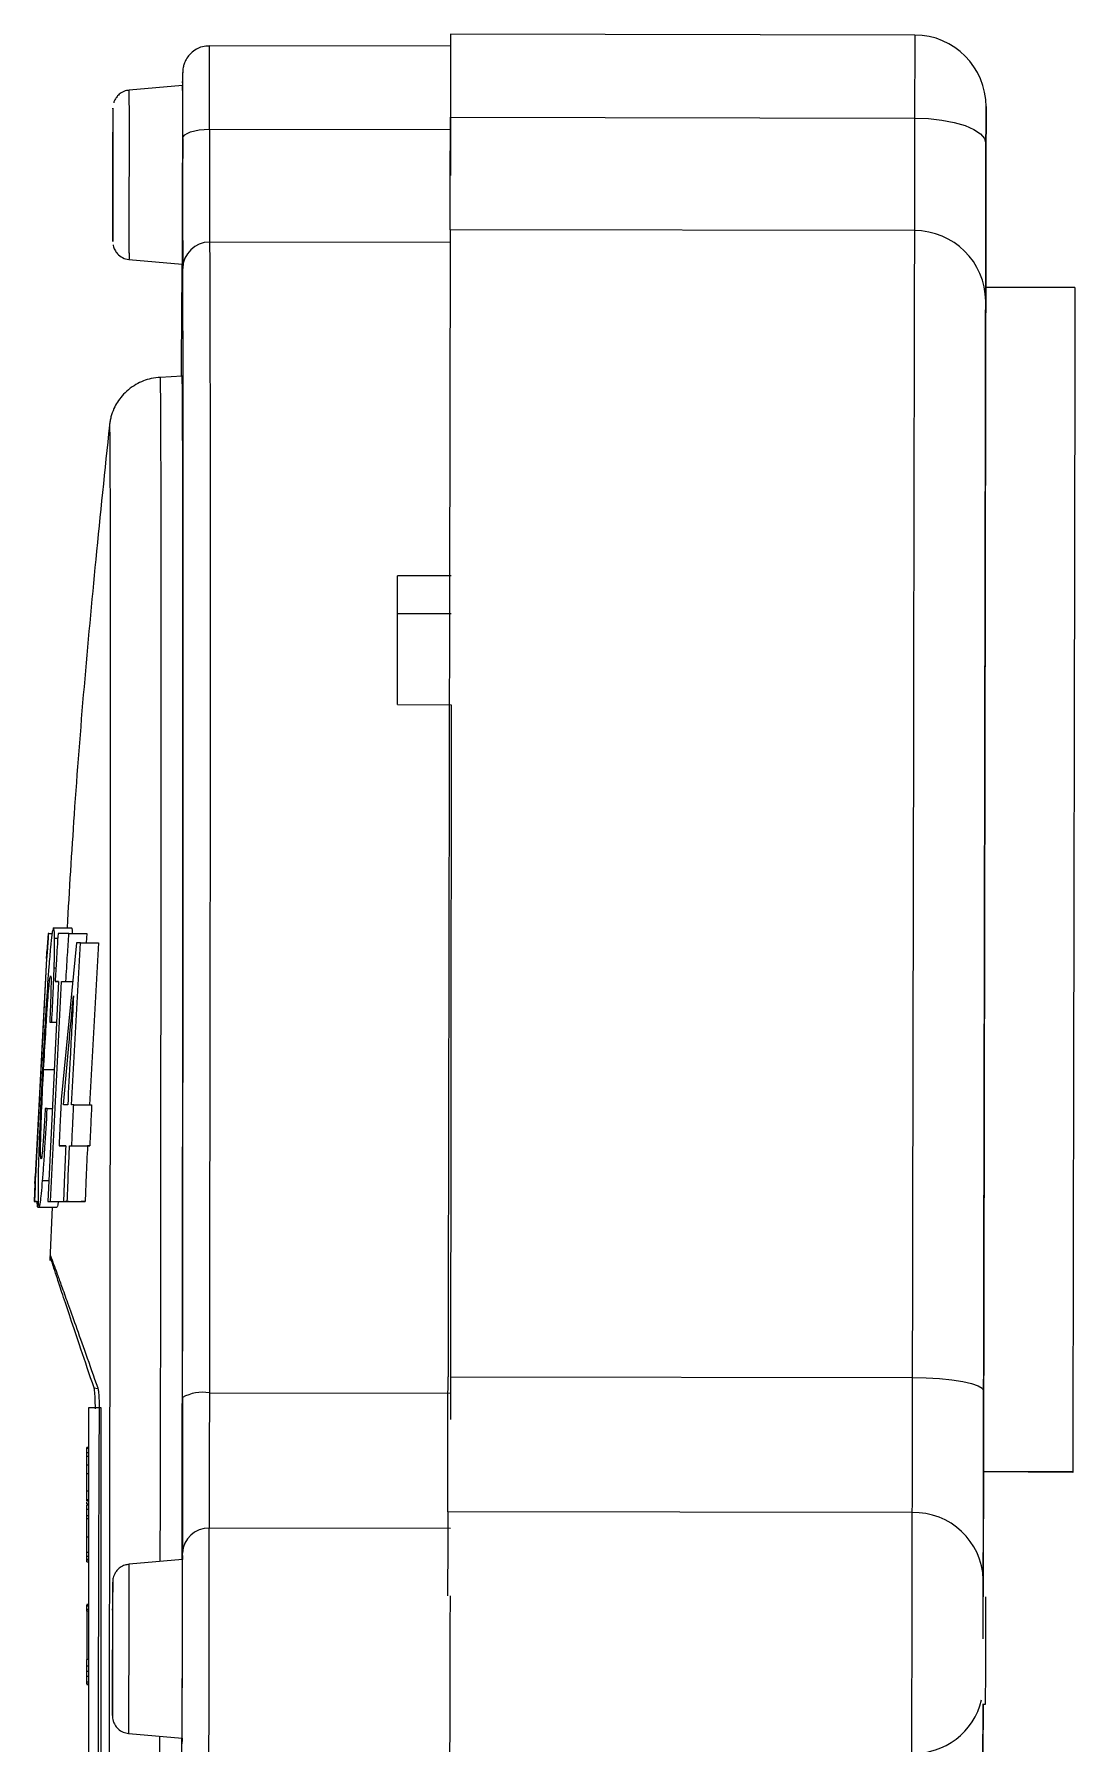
# Model space of a CAD drawing. Header units: millimetres. Extents: x 2301 to 4250, y 838 to 2217.
# Drawn here: x 2642.8 to 2701, y 1936.2 to 2031.9 of the extents above; entities that cross this region are included whole.
import ezdxf

# ---------------------------------------------------------------- set-up
doc = ezdxf.new("R2010")
doc.units = ezdxf.units.MM

msp = doc.modelspace()

# ---------------------------------------------------------------- linework, layer by layer
at = {"color": 7, "linetype": 'Continuous', "lineweight": 25}
for p, q in [((2692.109, 2031.872), (2666.109, 2031.921)), ((2666.109, 2031.246), (2652.609, 2031.271)), ((2651.105, 2029.048), (2648.117, 2028.793)), ((2651.108, 2027.048), (2651.108, 2027.048)), ((2652.612, 2026.603), (2666.112, 2026.578)), ((2666.112, 2027.274), (2692.101, 2027.225)), ((2651.096, 2021.048), (2651.097, 2021.048)), ((2692.089, 2020.927), (2666.089, 2020.975)), ((2647.188, 2020.313), (2647.188, 2020.316)), ((2666.113, 2020.255), (2652.613, 2020.281)), ((2648.099, 2019.315), (2651.086, 2019.048)), ((2651.064, 2019.05), (2651.061, 2018.808)), ((2701.083, 2017.739), (2696.083, 2017.748)), ((2651.074, 2012.776), (2649.837, 2012.714)), ((2647.004, 2010.031), (2647.006, 2010.039)), ((2666.143, 2001.607), (2663.143, 2001.613)), ((2663.143, 1999.502), (2666.136, 1999.497)), ((2663.142, 1994.397), (2666.142, 1994.392)), ((2643.876, 1981.914), (2644.878, 1981.912)), ((2643.568, 1981.588), (2643.505, 1980.589)), ((2643.566, 1981.588), (2643.605, 1981.588)), ((2643.605, 1981.588), (2643.568, 1981.588)), ((2643.605, 1981.588), (2643.8, 1981.588)), ((2643.934, 1981.323), (2644.11, 1981.323)), ((2644.731, 1981.586), (2644.126, 1981.587)), ((2645.154, 1981.076), (2644.301, 1972.29)), ((2644.731, 1981.586), (2645.734, 1981.584)), ((2644.879, 1971.993), (2645.386, 1981.076)), ((2645.386, 1981.076), (2646.391, 1981.074)), ((2645.734, 1981.584), (2645.703, 1981.075)), ((2646.391, 1981.074), (2645.883, 1971.991)), ((2643.486, 1980.187), (2642.854, 1967.992)), ((2642.87, 1967.992), (2643.503, 1980.187)), ((2644.16, 1978.899), (2643.546, 1966.588)), ((2643.701, 1966.588), (2644.315, 1978.899)), ((2644.006, 1979.651), (2643.908, 1979.651)), ((2644.16, 1978.899), (2643.961, 1978.899)), ((2644.315, 1978.899), (2644.942, 1978.897)), ((2644.565, 1978.898), (2644.942, 1978.897)), ((2643.663, 1976.629), (2644.047, 1976.628)), ((2643.776, 1976.629), (2644.047, 1976.628)), ((2643.317, 1973.982), (2643.915, 1973.981)), ((2643.523, 1971.802), (2643.806, 1971.802)), ((2645.004, 1971.993), (2646.008, 1971.991)), ((2644.561, 1969.713), (2644.18, 1969.714)), ((2644.772, 1969.712), (2645.776, 1969.711)), ((2644.897, 1969.712), (2645.9, 1969.71)), ((2642.831, 1967.59), (2642.79, 1966.59)), ((2643.262, 1967.773), (2643.605, 1967.772)), ((2642.79, 1966.59), (2642.788, 1966.59)), ((2642.788, 1966.59), (2642.79, 1966.59)), ((2642.79, 1966.59), (2642.827, 1966.59)), ((2642.79, 1966.59), (2643.018, 1966.589)), ((2642.827, 1966.59), (2643.018, 1966.589)), ((2643.546, 1966.588), (2644.427, 1966.587)), ((2643.701, 1966.588), (2644.427, 1966.587)), ((2644.427, 1966.587), (2645.43, 1966.585)), ((2644.638, 1966.586), (2645.642, 1966.585)), ((2642.985, 1966.274), (2643.062, 1966.274)), ((2643.062, 1966.274), (2644.063, 1966.272)), ((2643.794, 1966.272), (2643.664, 1963.28)), ((2643.677, 1963.578), (2643.676, 1963.588)), ((2666.103, 1956.782), (2691.968, 1956.733)), ((2646.141, 1956.167), (2646.357, 1956.119)), ((2652.602, 1955.884), (2666.102, 1955.859)), ((2645.833, 1955.041), (2645.833, 1929.041)), ((2646.533, 1955.041), (2645.833, 1955.041)), ((2646.533, 1929.041), (2646.533, 1955.041)), ((2645.833, 1952.814), (2645.733, 1952.814)), ((2645.733, 1952.786), (2645.733, 1952.814)), ((2645.733, 1952.786), (2645.833, 1952.786)), ((2645.733, 1952.516), (2645.733, 1952.786)), ((2645.833, 1952.516), (2645.733, 1952.516)), ((2645.733, 1952.327), (2645.733, 1952.516)), ((2645.833, 1952.327), (2645.733, 1952.327)), ((2645.733, 1951.84), (2645.733, 1952.327)), ((2645.833, 1951.84), (2645.733, 1951.84)), ((2645.733, 1951.353), (2645.733, 1951.84)), ((2645.833, 1951.353), (2645.733, 1951.353)), ((2645.733, 1950.38), (2645.733, 1951.353)), ((2700.958, 1951.414), (2695.958, 1951.461)), ((2700.958, 1951.452), (2695.958, 1951.461)), ((2700.958, 1951.414), (2700.958, 1951.452)), ((2645.833, 1950.38), (2645.733, 1950.38)), ((2645.733, 1949.893), (2645.733, 1950.38)), ((2645.833, 1949.893), (2645.733, 1949.893)), ((2645.833, 1949.812), (2645.733, 1949.812)), ((2645.833, 1949.649), (2645.733, 1949.649)), ((2645.833, 1949.595), (2645.733, 1949.595)), ((2645.733, 1949.352), (2645.733, 1949.595)), ((2645.833, 1949.352), (2645.733, 1949.352)), ((2645.733, 1949), (2645.733, 1949.352)), ((2691.954, 1949.181), (2665.954, 1949.229)), ((2645.833, 1949), (2645.733, 1949)), ((2645.733, 1948.838), (2645.733, 1949)), ((2645.833, 1948.838), (2645.733, 1948.838)), ((2645.733, 1947.811), (2645.733, 1948.838)), ((2666.098, 1948.286), (2652.598, 1948.312)), ((2645.833, 1947.811), (2645.733, 1947.811)), ((2645.833, 1946.945), (2645.733, 1946.945)), ((2645.733, 1946.729), (2645.733, 1946.945)), ((2645.833, 1946.729), (2645.733, 1946.729)), ((2645.733, 1946.567), (2645.733, 1946.729)), ((2645.733, 1946.567), (2645.833, 1946.567)), ((2645.733, 1946.512), (2645.733, 1946.567)), ((2645.833, 1946.512), (2645.733, 1946.512)), ((2645.733, 1946.431), (2645.733, 1946.512)), ((2645.733, 1946.431), (2645.833, 1946.431)), ((2651.09, 1946.546), (2648.103, 1946.29)), ((2651.094, 1944.546), (2651.094, 1944.546)), ((2645.833, 1944.041), (2645.733, 1944.041)), ((2645.833, 1944.022), (2645.733, 1944.022)), ((2645.733, 1944.003), (2645.733, 1944.022)), ((2645.833, 1944.003), (2645.733, 1944.003)), ((2645.733, 1943.946), (2645.733, 1944.003)), ((2645.833, 1943.946), (2645.733, 1943.946)), ((2645.733, 1943.757), (2645.733, 1943.946)), ((2645.833, 1943.757), (2645.733, 1943.757)), ((2645.733, 1943.655), (2645.733, 1943.757)), ((2645.833, 1943.655), (2645.733, 1943.655)), ((2645.733, 1943.655), (2645.733, 1940.963)), ((2645.833, 1940.963), (2645.733, 1940.963)), ((2645.733, 1940.629), (2645.733, 1940.963)), ((2645.733, 1940.604), (2645.833, 1940.604)), ((2645.733, 1940.332), (2645.733, 1940.387)), ((2645.733, 1940.312), (2645.833, 1940.312)), ((2645.733, 1940.021), (2645.833, 1940.021)), ((2645.833, 1939.687), (2645.733, 1939.687)), ((2645.733, 1939.573), (2645.733, 1939.687)), ((2645.833, 1939.573), (2645.733, 1939.573)), ((2645.833, 1939.536), (2645.733, 1939.536)), ((2651.082, 1938.546), (2651.083, 1938.546)), ((2695.896, 1938.461), (2696.075, 1938.461)), ((2648.085, 1936.813), (2651.072, 1936.546))]:
    msp.add_line(p, q, dxfattribs=at)
at = {"color": 7, "linetype": 'Continuous', "lineweight": 25, "flags": 128}
for points in [[(2692.109, 2031.872), (2692.109, 2031.667), (2692.108, 2031.054), (2692.106, 2030.067), (2692.103, 2028.766), (2692.101, 2027.225)], [(2651.107, 2029.765), (2651.105, 2029.723), (2651.102, 2029.353)], [(2651.084, 2019.049), (2651.085, 2018.874), (2651.088, 2019.051), (2651.091, 2019.571), (2651.095, 2020.397), (2651.098, 2021.474), (2651.101, 2022.728), (2651.104, 2024.074), (2651.106, 2025.42), (2651.108, 2026.674), (2651.109, 2027.751), (2651.108, 2028.578), (2651.107, 2029.097), (2651.105, 2029.274)], [(2651.102, 2029.353), (2651.101, 2029.316), (2651.1, 2029.048)], [(2651.105, 2029.274), (2651.102, 2029.097), (2651.102, 2029.048)], [(2666.114, 2029.127), (2666.113, 2027.999), (2666.112, 2026.578)], [(2647.191, 2020.597), (2647.194, 2021.208), (2647.197, 2022.098), (2647.2, 2023.179), (2647.202, 2024.346), (2647.204, 2025.485), (2647.205, 2026.484), (2647.205, 2027.245), (2647.204, 2027.694), (2647.202, 2027.787), (2647.199, 2027.515), (2647.196, 2026.904), (2647.194, 2026.014), (2647.191, 2024.933), (2647.188, 2023.766), (2647.187, 2022.627), (2647.186, 2021.628), (2647.186, 2020.867), (2647.187, 2020.418), (2647.188, 2020.313)], [(2651.108, 2026.079), (2651.138, 2026.181), (2651.224, 2026.28), (2651.363, 2026.371), (2651.55, 2026.451), (2651.778, 2026.516), (2652.037, 2026.564), (2652.319, 2026.594), (2652.612, 2026.603)], [(2666.112, 2026.578), (2666.11, 2025.403), (2666.109, 2024.306), (2666.109, 2024.016)], [(2692.101, 2027.225), (2692.098, 2026.052), (2692.096, 2024.958), (2692.094, 2023.959), (2692.093, 2023.075), (2692.091, 2022.317), (2692.09, 2021.701), (2692.089, 2021.234), (2692.089, 2020.927)], [(2692.101, 2027.225), (2692.881, 2027.196), (2693.631, 2027.114), (2694.322, 2026.982), (2694.928, 2026.804), (2695.425, 2026.589), (2695.794, 2026.343), (2696.022, 2026.076), (2696.098, 2025.799)], [(2692.089, 2020.927), (2692.087, 2019.803), (2692.084, 2018.328), (2692.08, 2016.508), (2692.076, 2014.352), (2692.072, 2011.87), (2692.066, 2009.072), (2692.06, 2005.971), (2692.054, 2002.582), (2692.047, 1998.919), (2692.04, 1995), (2692.032, 1990.841), (2692.024, 1986.462), (2692.015, 1981.883), (2692.006, 1977.124), (2691.997, 1972.207), (2691.987, 1967.155), (2691.978, 1961.989), (2691.968, 1956.733)], [(2647.188, 2020.316), (2647.189, 2020.325), (2647.191, 2020.597)], [(2652.613, 2020.281), (2652.62, 2019.14), (2652.626, 2017.649), (2652.631, 2015.814), (2652.635, 2013.642), (2652.639, 2011.144), (2652.641, 2008.332), (2652.643, 2005.218), (2652.644, 2001.815), (2652.643, 1998.14), (2652.642, 1994.209), (2652.64, 1990.04), (2652.637, 1985.651), (2652.633, 1981.063), (2652.629, 1976.296), (2652.623, 1971.373), (2652.617, 1966.314), (2652.61, 1961.143), (2652.602, 1955.884)], [(2648.103, 2019.675), (2648.1, 2019.349), (2648.099, 2019.315)], [(2651.09, 2019.427), (2651.087, 2019.084), (2651.086, 2019.048)], [(2651.099, 1955.618), (2651.106, 1960.779), (2651.113, 1965.853), (2651.12, 1970.817), (2651.125, 1975.648), (2651.13, 1980.325), (2651.134, 1984.827), (2651.136, 1989.134), (2651.138, 1993.225), (2651.14, 1997.082), (2651.14, 2000.688), (2651.139, 2004.027), (2651.137, 2007.083), (2651.135, 2009.843), (2651.131, 2012.294), (2651.127, 2014.424), (2651.122, 2016.225), (2651.116, 2017.689), (2651.109, 2018.808)], [(2649.837, 2012.714), (2649.843, 2012.635), (2649.85, 2012.225), (2649.857, 2011.466), (2649.864, 2010.361), (2649.869, 2008.916), (2649.874, 2007.138), (2649.878, 2005.036), (2649.881, 2002.62), (2649.883, 1999.902), (2649.884, 1996.895), (2649.884, 1993.616), (2649.883, 1990.078), (2649.882, 1986.301), (2649.88, 1982.303), (2649.876, 1978.104), (2649.872, 1973.723), (2649.867, 1969.184), (2649.862, 1964.509), (2649.855, 1959.72), (2649.848, 1954.841), (2649.84, 1949.896), (2649.834, 1946.438)], [(2651.071, 1946.544), (2651.073, 1947.85), (2651.081, 1952.837), (2651.089, 1957.768), (2651.096, 1962.619), (2651.102, 1967.364), (2651.107, 1971.981), (2651.112, 1976.447), (2651.115, 1980.739), (2651.118, 1984.836), (2651.12, 1988.717), (2651.121, 1992.364), (2651.121, 1995.757), (2651.12, 1998.881), (2651.118, 2001.719), (2651.116, 2004.257), (2651.112, 2006.483), (2651.108, 2008.386), (2651.103, 2009.956), (2651.097, 2011.185), (2651.09, 2012.068), (2651.082, 2012.599), (2651.074, 2012.776)], [(2663.142, 1994.397), (2663.143, 1995.349), (2663.143, 1996.287), (2663.143, 1997.211), (2663.143, 1998.12), (2663.143, 1999.015), (2663.143, 1999.896), (2663.144, 2000.762), (2663.143, 2001.613)], [(2666.142, 1994.392), (2666.14, 1990.207), (2666.137, 1985.799), (2666.134, 1981.188), (2666.129, 1976.396), (2666.123, 1971.444), (2666.117, 1966.354), (2666.11, 1961.151), (2666.102, 1955.859)], [(2691.968, 1956.733), (2691.966, 1955.484), (2691.963, 1954.285), (2691.961, 1953.158), (2691.959, 1952.12), (2691.957, 1951.189), (2691.956, 1950.38), (2691.955, 1949.707), (2691.954, 1949.181)], [(2691.968, 1956.733), (2692.748, 1956.718), (2693.498, 1956.675), (2694.19, 1956.606), (2694.796, 1956.514), (2695.293, 1956.403), (2695.663, 1956.277), (2695.89, 1956.14), (2695.967, 1955.997)], [(2666.102, 1955.859), (2666.1, 1954.608), (2666.099, 1954.391)], [(2700.967, 1956.386), (2700.966, 1955.767), (2700.965, 1955.148), (2700.964, 1954.528), (2700.963, 1953.906), (2700.961, 1953.284), (2700.96, 1952.662), (2700.959, 1952.038), (2700.958, 1951.414)], [(2695.958, 1951.461), (2695.948, 1946.165), (2695.945, 1944.461)], [(2691.954, 1949.181), (2691.952, 1948.381), (2691.95, 1947.234), (2691.947, 1945.807), (2691.944, 1944.182), (2691.941, 1942.455), (2691.938, 1940.727), (2691.935, 1939.098), (2691.932, 1937.665), (2691.93, 1936.509), (2691.928, 1935.7)], [(2651.069, 1936.546), (2651.071, 1936.374), (2651.074, 1936.552), (2651.077, 1937.071), (2651.081, 1937.897), (2651.084, 1938.974), (2651.087, 1940.228), (2651.09, 1941.574), (2651.092, 1942.92), (2651.094, 1944.174), (2651.094, 1945.251), (2651.094, 1946.078), (2651.093, 1946.597), (2651.091, 1946.774), (2651.091, 1946.774)], [(2651.091, 1946.774), (2651.088, 1946.597), (2651.088, 1946.546)], [(2647.172, 1937.999), (2647.173, 1937.915), (2647.175, 1937.822), (2647.177, 1938.094), (2647.18, 1938.705), (2647.183, 1939.595), (2647.186, 1940.676), (2647.188, 1941.844), (2647.19, 1942.982), (2647.191, 1943.981), (2647.19, 1944.742), (2647.189, 1945.192), (2647.188, 1945.284), (2647.185, 1945.012), (2647.182, 1944.401), (2647.179, 1943.512), (2647.176, 1942.43), (2647.174, 1941.263), (2647.172, 1940.124), (2647.172, 1940.124)], [(2646.994, 1941.582), (2646.984, 1936.623), (2646.974, 1931.691), (2646.963, 1926.81), (2646.952, 1922.007), (2646.941, 1917.307), (2646.929, 1912.734), (2646.916, 1908.313), (2646.904, 1904.067), (2646.891, 1900.018), (2646.879, 1896.187), (2646.866, 1892.594), (2646.854, 1889.259), (2646.841, 1886.199), (2646.829, 1883.43), (2646.817, 1880.966), (2646.805, 1878.821), (2646.794, 1877.006), (2646.783, 1875.53), (2646.773, 1874.401), (2646.763, 1873.624), (2646.753, 1873.205), (2646.746, 1873.131)], [(2647.172, 1940.124), (2647.172, 1939.125), (2647.172, 1939.025)], [(2695.934, 1938.461), (2695.928, 1935.538), (2695.918, 1930.261), (2695.908, 1925.042), (2695.899, 1919.909), (2695.889, 1914.885), (2695.88, 1909.997), (2695.871, 1905.268), (2695.863, 1900.721), (2695.855, 1896.38), (2695.847, 1892.265), (2695.84, 1888.397), (2695.833, 1884.795), (2695.827, 1881.477), (2695.821, 1878.46), (2695.816, 1875.758), (2695.811, 1873.384), (2695.808, 1871.351), (2695.804, 1869.669), (2695.802, 1868.345)], [(2649.815, 1936.658), (2649.812, 1934.915), (2649.801, 1929.955), (2649.79, 1925.051), (2649.779, 1920.23), (2649.767, 1915.514), (2649.755, 1910.926), (2649.743, 1906.491), (2649.73, 1902.229), (2649.718, 1898.161), (2649.705, 1894.308), (2649.692, 1890.689), (2649.68, 1887.322), (2649.667, 1884.223), (2649.655, 1881.407), (2649.642, 1878.889), (2649.631, 1876.681), (2649.619, 1874.794), (2649.608, 1873.237), (2649.597, 1872.018), (2649.587, 1871.143), (2649.578, 1870.616), (2649.569, 1870.44)], [(2650.806, 1870.373), (2650.81, 1870.417), (2650.819, 1870.772), (2650.829, 1871.479), (2650.84, 1872.535), (2650.85, 1873.936), (2650.862, 1875.673), (2650.874, 1877.739), (2650.886, 1880.122), (2650.898, 1882.812), (2650.911, 1885.795), (2650.923, 1889.055), (2650.936, 1892.578), (2650.949, 1896.344), (2650.962, 1900.335), (2650.974, 1904.532), (2650.987, 1908.914), (2650.999, 1913.458), (2651.011, 1918.143), (2651.022, 1922.944), (2651.034, 1927.838), (2651.044, 1932.8), (2651.052, 1936.548)]]:
    msp.add_lwpolyline(points, dxfattribs=at)
at = {"color": 7, "linetype": 'Continuous', "lineweight": 25}
for centre, radius, start, end in [((2692.102, 2027.872), 4, 359.89234, 89.89234), ((2024.716, 2028.568), 627.898, 359.820698, 0.246682), ((2227.023, 2027.733), 424.088, 359.77653, 0.27462), ((1392.111, 2026.173), 1256.009, 359.703541, 0.119492), ((1325.829, 2026.285), 1325.279, 359.703541, 0.119492), ((3953.356, 2023.66), 1300.747, 179.870344, 180.148836), ((4146.964, 2022.694), 1495.86, 179.870344, 180.148836), ((2692.112, 2016.957), 3.969, 0.34561, 90.33851), ((2652.598, 2018.792), 1.489, 89.43311, 179.40158), ((3900.241, 2006.693), 1249.238, 179.444348, 179.72113), ((2652.235, 1953.574), 2.339, 80.97379, 119.06365), ((4992.549, 1951.035), 2339.952, 179.881276, 180.066691), ((5342.038, 1950.043), 2690.945, 179.881276, 180.066691), ((2692.068, 1945.302), 3.881, 1.80798, 91.68764), ((2652.549, 1946.857), 1.456, 88.07281, 177.89879), ((166.341, 1946.257), 2486.258, 359.736703, 0.04736), ((1558.125, 1943.605), 1089.981, 359.642939, 0.141123), ((1500.999, 1943.713), 1150.095, 359.642939, 0.141123), ((649.359, 1945.346), 2001.736, 359.739298, 0.044764), ((194.382, 1946.075), 2471.716, 359.738774, 359.9639), ((2515.631, 1943.412), 180.459, 359.74439, 0.33318), ((2094.785, 1942.356), 601.303, 359.628875, 0.02389), ((2692.044, 1939.621), 3.922, 268.31114, 346.33156)]:
    msp.add_arc(centre, radius, start, end, dxfattribs=at)
for points, knots in [([(2666.109, 2031.918), (2666.109, 2031.857), (2666.109, 2031.734), (2666.107, 2030.733), (2666.104, 2029.247), (2666.102, 2027.932), (2666.101, 2027.274)], [0, 0, 0, 0, 0.248061, 0.498707, 0.749354, 1, 1, 1, 1]), ([(2652.608, 2031.252), (2652.475, 2031.25), (2652.183, 2031.245), (2651.796, 2031.056), (2651.493, 2030.799), (2651.3, 2030.529), (2651.188, 2030.281), (2651.135, 2030.082), (2651.115, 2029.943), (2651.109, 2029.877), (2651.108, 2029.844), (2651.106, 2029.814), (2651.105, 2029.769), (2651.104, 2029.686), (2651.102, 2029.482), (2651.102, 2029.348)], [0, 0, 0, 0, 0.090802, 0.199118, 0.287983, 0.363139, 0.425424, 0.474171, 0.506425, 0.521488, 0.533947, 0.552183, 0.590278, 0.730521, 1, 1, 1, 1]), ([(2648.114, 2028.776), (2648.06, 2028.775), (2647.9, 2028.772), (2647.672, 2028.657), (2647.466, 2028.489), (2647.337, 2028.308), (2647.27, 2028.174), (2647.252, 2028.102), (2647.248, 2028.088)], [0, 0, 0, 0, 0.135875, 0.404257, 0.623977, 0.809795, 0.964008, 1, 1, 1, 1]), ([(2696.098, 2025.799), (2696.098, 2026.085), (2696.1, 2026.67), (2696.101, 2027.339), (2696.102, 2027.785), (2696.102, 2027.839), (2696.102, 2027.865)], [0, 0, 0, 0, 0.244178, 0.5, 0.755822, 1, 1, 1, 1]), ([(2696.102, 2027.865), (2696.102, 2027.837), (2696.102, 2027.779), (2696.101, 2027.327), (2696.1, 2026.653), (2696.098, 2026.067), (2696.098, 2025.78)], [0, 0, 0, 0, 0.244178, 0.5, 0.755822, 1, 1, 1, 1]), ([(2647.19, 2022.411), (2647.19, 2022.565), (2647.19, 2022.749), (2647.19, 2023.077), (2647.19, 2023.336), (2647.191, 2023.912), (2647.193, 2024.552), (2647.194, 2025.174), (2647.195, 2025.508), (2647.195, 2025.68), (2647.196, 2025.791), (2647.197, 2025.913), (2647.199, 2026.212), (2647.2, 2026.444), (2647.2, 2026.431), (2647.201, 2026.22), (2647.2, 2025.624), (2647.201, 2025.366), (2647.201, 2025.035), (2647.201, 2024.776), (2647.199, 2024.199), (2647.198, 2023.559), (2647.197, 2022.938), (2647.196, 2022.603), (2647.195, 2022.432), (2647.194, 2022.321), (2647.193, 2022.199), (2647.192, 2021.899), (2647.191, 2021.668), (2647.19, 2021.68), (2647.19, 2021.895), (2647.19, 2022.176), (2647.19, 2022.411)], [0, 0, 0, 0, 0.066265, 0.079332, 0.091749, 0.120574, 0.19854, 0.226761, 0.249845, 0.26589, 0.284505, 0.318085, 0.379426, 0.408251, 0.420668, 0.433735, 0.5, 0.566265, 0.579332, 0.591749, 0.620574, 0.69854, 0.726761, 0.749845, 0.76589, 0.784505, 0.818085, 0.879426, 0.908251, 0.920668, 0.933735, 1, 1, 1, 1]), ([(2696.081, 2016.981), (2696.082, 2017.275), (2696.083, 2017.872), (2696.087, 2019.879), (2696.092, 2022.534), (2696.096, 2024.723), (2696.098, 2025.799)], [0, 0, 0, 0, 0.245796, 0.5, 0.754204, 1, 1, 1, 1]), ([(2696.098, 2025.78), (2696.096, 2024.698), (2696.092, 2022.497), (2696.087, 2019.871), (2696.084, 2018.24), (2696.083, 2017.819), (2696.083, 2017.748)], [0, 0, 0, 0, 0.304992, 0.620417, 0.935841, 1, 1, 1, 1]), ([(2647.207, 2020.129), (2647.209, 2020.115), (2647.224, 2020.019), (2647.295, 2019.84), (2647.463, 2019.597), (2647.73, 2019.408), (2647.97, 2019.308), (2648.094, 2019.318), (2648.1, 2019.318)], [0, 0, 0, 0, 0.035109, 0.231963, 0.433106, 0.711596, 0.986848, 1, 1, 1, 1]), ([(2696.083, 2017.711), (2696.083, 2017.634), (2696.082, 2017.473), (2696.079, 2015.854), (2696.074, 2013.206), (2696.067, 2009.488), (2696.058, 2004.786), (2696.048, 1999.161), (2696.036, 1992.698), (2696.022, 1985.492), (2696.007, 1977.649), (2695.991, 1969.281), (2695.975, 1960.525), (2695.964, 1954.482), (2695.958, 1951.461)], [0, 0, 0, 0, 0.077766, 0.161605, 0.245445, 0.329284, 0.413124, 0.496963, 0.580803, 0.664642, 0.748482, 0.832321, 0.916161, 1, 1, 1, 1]), ([(2695.967, 1955.997), (2695.971, 1958.397), (2695.98, 1963.24), (2695.993, 1970.329), (2696.007, 1977.286), (2696.019, 1983.988), (2696.031, 1990.325), (2696.042, 1996.171), (2696.052, 2001.436), (2696.061, 2006.045), (2696.068, 2009.933), (2696.074, 2013.056), (2696.078, 2015.476), (2696.08, 2016.483), (2696.081, 2016.981)], [0, 0, 0, 0, 0.079959, 0.161371, 0.244142, 0.328893, 0.414216, 0.5, 0.585778, 0.671102, 0.755858, 0.838624, 0.920039, 1, 1, 1, 1]), ([(2649.863, 2012.715), (2649.69, 2012.699), (2649.211, 2012.653), (2648.437, 2012.344), (2647.711, 2011.744), (2647.28, 2011.069), (2647.097, 2010.548), (2647.026, 2010.218), (2647.011, 2010.092), (2647.005, 2010.04), (2647.004, 2010.03)], [0, 0, 0, 0, 0.111362, 0.308749, 0.52529, 0.707852, 0.820127, 0.887845, 0.979585, 1, 1, 1, 1]), ([(2647.004, 2010.03), (2646.744, 2007.529), (2645.992, 2000.277), (2645.167, 1990.904), (2644.754, 1984.024), (2644.628, 1981.912)], [0, 0, 0, 0, 0.267282, 0.775148, 1, 1, 1, 1]), ([(2647.006, 2010.039), (2647.01, 2009.95), (2647.019, 2009.77), (2647.03, 2008.269), (2647.039, 2005.771), (2647.046, 2002.146), (2647.05, 1997.436), (2647.051, 1991.707), (2647.05, 1985.273), (2647.045, 1978.375), (2647.039, 1971.246), (2647.03, 1963.851), (2647.019, 1956.358), (2647.007, 1948.924), (2646.998, 1943.998), (2646.994, 1941.582)], [0, 0, 0, 0, 0.073675, 0.150434, 0.229885, 0.311524, 0.394751, 0.478886, 0.563205, 0.640041, 0.715869, 0.790184, 0.862545, 0.932581, 1, 1, 1, 1]), ([(2643.876, 1981.914), (2643.846, 1981.844), (2643.799, 1981.733), (2643.702, 1980.843), (2643.642, 1980.114), (2643.611, 1979.735)], [0, 0, 0, 0, 0.452493, 0.714814, 1, 1, 1, 1]), ([(2643.934, 1981.323), (2643.929, 1981.495), (2643.919, 1981.851), (2643.891, 1981.892), (2643.876, 1981.914)], [0, 0, 0, 0, 0.482517, 1, 1, 1, 1]), ([(2644.878, 1981.912), (2644.894, 1981.902), (2644.915, 1981.888), (2644.923, 1981.651), (2644.925, 1981.586)], [0, 0, 0, 0, 0.727876, 1, 1, 1, 1]), ([(2643.542, 1980.588), (2643.554, 1980.774), (2643.575, 1981.107), (2643.596, 1981.441), (2643.605, 1981.588)], [0, 0, 0, 0, 0.556974, 1, 1, 1, 1]), ([(2643.908, 1979.651), (2643.917, 1979.998), (2643.937, 1980.692), (2643.935, 1981.113), (2643.934, 1981.323)], [0, 0, 0, 0, 0.500493, 1, 1, 1, 1]), ([(2644.126, 1981.587), (2644.094, 1981.081), (2644.038, 1980.185), (2643.984, 1979.289), (2643.961, 1978.899)], [0, 0, 0, 0, 0.565204, 1, 1, 1, 1]), ([(2644.565, 1978.898), (2644.595, 1979.397), (2644.649, 1980.293), (2644.706, 1981.189), (2644.731, 1981.586)], [0, 0, 0, 0, 0.556552, 1, 1, 1, 1]), ([(2645.386, 1981.076), (2645.341, 1981.076), (2645.262, 1981.076), (2645.187, 1981.076), (2645.154, 1981.076)], [0, 0, 0, 0, 0.564034, 1, 1, 1, 1]), ([(2643.611, 1979.735), (2643.567, 1979.124), (2643.486, 1978.026), (2643.364, 1976.025), (2643.291, 1974.714), (2643.251, 1973.992)], [0, 0, 0, 0, 0.36011, 0.647462, 1, 1, 1, 1]), ([(2643.479, 1980.187), (2643.486, 1980.304), (2643.5, 1980.534), (2643.502, 1980.571), (2643.504, 1980.589)], [0, 0, 0, 0, 0.508208, 1, 1, 1, 1]), ([(2643.505, 1980.589), (2643.505, 1980.571), (2643.504, 1980.534), (2643.492, 1980.304), (2643.486, 1980.187)], [0, 0, 0, 0, 0.491793, 1, 1, 1, 1]), ([(2643.503, 1980.187), (2643.512, 1980.305), (2643.531, 1980.535), (2643.539, 1980.571), (2643.542, 1980.588)], [0, 0, 0, 0, 0.514749, 1, 1, 1, 1]), ([(2643.551, 1977.821), (2643.57, 1978.069), (2643.607, 1978.541), (2643.666, 1979.113), (2643.694, 1979.182), (2643.711, 1979.226)], [0, 0, 0, 0, 0.296714, 0.56253, 1, 1, 1, 1]), ([(2643.711, 1979.226), (2643.72, 1979.205), (2643.737, 1979.164), (2643.734, 1978.755), (2643.722, 1978.23), (2643.704, 1977.58), (2643.679, 1977.012), (2643.663, 1976.629)], [0, 0, 0, 0, 0.233217, 0.476546, 0.60225, 0.732009, 1, 1, 1, 1]), ([(2643.776, 1976.629), (2643.805, 1977.22), (2643.857, 1978.298), (2643.892, 1979.231), (2643.908, 1979.651)], [0, 0, 0, 0, 0.549267, 1, 1, 1, 1]), ([(2643.961, 1978.899), (2643.996, 1978.899), (2644.059, 1978.899), (2644.129, 1978.899), (2644.16, 1978.899)], [0, 0, 0, 0, 0.555156, 1, 1, 1, 1]), ([(2644.315, 1978.899), (2644.359, 1978.899), (2644.439, 1978.898), (2644.527, 1978.898), (2644.565, 1978.898)], [0, 0, 0, 0, 0.554411, 1, 1, 1, 1]), ([(2643.317, 1973.982), (2643.355, 1974.656), (2643.414, 1975.665), (2643.492, 1976.961), (2643.531, 1977.534), (2643.551, 1977.821)], [0, 0, 0, 0, 0.501448, 0.75111, 1, 1, 1, 1]), ([(2644.424, 1971.994), (2644.523, 1973.104), (2644.703, 1975.138), (2644.903, 1977.17), (2644.994, 1978.093)], [0, 0, 0, 0, 0.545958, 1, 1, 1, 1]), ([(2644.994, 1978.093), (2644.929, 1976.944), (2644.813, 1974.911), (2644.712, 1972.877), (2644.668, 1971.994)], [0, 0, 0, 0, 0.565441, 1, 1, 1, 1]), ([(2643.663, 1976.629), (2643.683, 1976.629), (2643.719, 1976.629), (2643.758, 1976.629), (2643.776, 1976.629)], [0, 0, 0, 0, 0.556828, 1, 1, 1, 1]), ([(2643.251, 1973.992), (2643.196, 1972.867), (2643.095, 1970.814), (2643.044, 1969.116), (2643.021, 1968.349)], [0, 0, 0, 0, 0.54774, 1, 1, 1, 1]), ([(2643.16, 1970.263), (2643.177, 1970.779), (2643.215, 1971.93), (2643.28, 1973.252), (2643.317, 1973.982)], [0, 0, 0, 0, 0.448512, 1, 1, 1, 1]), ([(2644.301, 1972.29), (2644.278, 1971.807), (2644.236, 1970.948), (2644.197, 1970.089), (2644.18, 1969.714)], [0, 0, 0, 0, 0.562654, 1, 1, 1, 1]), ([(2643.41, 1971.803), (2643.385, 1971.392), (2643.348, 1970.773), (2643.299, 1970.02), (2643.274, 1969.721), (2643.261, 1969.573)], [0, 0, 0, 0, 0.498783, 0.750565, 1, 1, 1, 1]), ([(2643.262, 1967.773), (2643.284, 1968.046), (2643.327, 1968.594), (2643.414, 1969.918), (2643.48, 1971.049), (2643.523, 1971.802)], [0, 0, 0, 0, 0.250013, 0.500775, 1, 1, 1, 1]), ([(2643.523, 1971.802), (2643.501, 1971.802), (2643.462, 1971.802), (2643.426, 1971.803), (2643.41, 1971.803)], [0, 0, 0, 0, 0.564134, 1, 1, 1, 1]), ([(2644.668, 1971.994), (2644.621, 1971.994), (2644.537, 1971.994), (2644.458, 1971.994), (2644.424, 1971.994)], [0, 0, 0, 0, 0.565906, 1, 1, 1, 1]), ([(2645.004, 1971.993), (2644.98, 1971.993), (2644.938, 1971.993), (2644.897, 1971.993), (2644.879, 1971.993)], [0, 0, 0, 0, 0.562632, 1, 1, 1, 1]), ([(2644.897, 1969.712), (2644.916, 1970.137), (2644.951, 1970.897), (2644.988, 1971.657), (2645.004, 1971.993)], [0, 0, 0, 0, 0.558484, 1, 1, 1, 1]), ([(2646.008, 1971.991), (2645.987, 1971.564), (2645.95, 1970.804), (2645.916, 1970.044), (2645.9, 1969.71)], [0, 0, 0, 0, 0.561509, 1, 1, 1, 1]), ([(2643.176, 1968.962), (2643.169, 1968.976), (2643.155, 1969.004), (2643.146, 1969.258), (2643.146, 1969.684), (2643.155, 1970.071), (2643.16, 1970.263)], [0, 0, 0, 0, 0.253705, 0.504972, 0.753884, 1, 1, 1, 1]), ([(2643.261, 1969.573), (2643.243, 1969.382), (2643.209, 1969.022), (2643.186, 1968.981), (2643.176, 1968.962)], [0, 0, 0, 0, 0.531035, 1, 1, 1, 1]), ([(2644.18, 1969.714), (2644.246, 1969.713), (2644.367, 1969.713), (2644.501, 1969.713), (2644.561, 1969.713)], [0, 0, 0, 0, 0.549838, 1, 1, 1, 1]), ([(2644.561, 1969.713), (2644.535, 1969.127), (2644.488, 1968.085), (2644.446, 1967.043), (2644.427, 1966.587)], [0, 0, 0, 0, 0.562267, 1, 1, 1, 1]), ([(2644.638, 1966.586), (2644.662, 1967.168), (2644.705, 1968.21), (2644.752, 1969.252), (2644.772, 1969.712)], [0, 0, 0, 0, 0.5579878, 1, 1, 1, 1]), ([(2644.772, 1969.712), (2644.795, 1969.712), (2644.836, 1969.712), (2644.878, 1969.712), (2644.897, 1969.712)], [0, 0, 0, 0, 0.557215, 1, 1, 1, 1]), ([(2645.776, 1969.711), (2645.75, 1969.125), (2645.703, 1968.083), (2645.66, 1967.041), (2645.642, 1966.585)], [0, 0, 0, 0, 0.561997, 1, 1, 1, 1]), ([(2645.9, 1969.71), (2645.877, 1969.71), (2645.835, 1969.71), (2645.794, 1969.711), (2645.776, 1969.711)], [0, 0, 0, 0, 0.5627844, 1, 1, 1, 1]), ([(2643.021, 1968.349), (2643.015, 1968.039), (2643.003, 1967.408), (2643.006, 1966.741), (2643.024, 1966.339), (2643.049, 1966.296), (2643.062, 1966.274)], [0, 0, 0, 0, 0.239072, 0.485952, 0.739492, 1, 1, 1, 1]), ([(2642.827, 1966.59), (2642.834, 1966.775), (2642.848, 1967.108), (2642.862, 1967.442), (2642.868, 1967.59)], [0, 0, 0, 0, 0.555505, 1, 1, 1, 1]), ([(2642.829, 1967.59), (2642.83, 1967.608), (2642.831, 1967.644), (2642.842, 1967.874), (2642.847, 1967.992)], [0, 0, 0, 0, 0.49078, 1, 1, 1, 1]), ([(2642.854, 1967.992), (2642.848, 1967.874), (2642.836, 1967.644), (2642.833, 1967.608), (2642.831, 1967.59)], [0, 0, 0, 0, 0.509216, 1, 1, 1, 1]), ([(2642.868, 1967.59), (2642.866, 1967.608), (2642.862, 1967.645), (2642.868, 1967.876), (2642.87, 1967.992)], [0, 0, 0, 0, 0.49814, 1, 1, 1, 1]), ([(2643.062, 1966.274), (2643.086, 1966.324), (2643.123, 1966.402), (2643.195, 1967.007), (2643.239, 1967.512), (2643.262, 1967.773)], [0, 0, 0, 0, 0.462063, 0.722152, 1, 1, 1, 1]), ([(2642.923, 1966.59), (2642.913, 1966.59), (2642.894, 1966.59), (2642.879, 1966.59), (2642.872, 1966.59)], [0, 0, 0, 0, 0.563122, 1, 1, 1, 1]), ([(2642.985, 1966.274), (2642.977, 1966.281), (2642.965, 1966.291), (2642.965, 1966.517), (2642.965, 1966.589)], [0, 0, 0, 0, 0.680882, 1, 1, 1, 1]), ([(2643.546, 1966.588), (2643.574, 1966.588), (2643.624, 1966.588), (2643.677, 1966.588), (2643.701, 1966.588)], [0, 0, 0, 0, 0.55383, 1, 1, 1, 1]), ([(2644.143, 1966.587), (2644.143, 1966.581), (2644.109, 1966.296), (2644.086, 1966.284), (2644.063, 1966.272)], [0, 0, 0, 0, 0.022113, 1, 1, 1, 1]), ([(2644.427, 1966.587), (2644.465, 1966.587), (2644.534, 1966.587), (2644.606, 1966.587), (2644.638, 1966.586)], [0, 0, 0, 0, 0.554564, 1, 1, 1, 1]), ([(2644.703, 1966.586), (2644.673, 1966.586), (2644.62, 1966.586), (2644.57, 1966.587), (2644.548, 1966.587)], [0, 0, 0, 0, 0.566165, 1, 1, 1, 1]), ([(2645.642, 1966.585), (2645.601, 1966.585), (2645.529, 1966.585), (2645.46, 1966.585), (2645.43, 1966.585)], [0, 0, 0, 0, 0.5654356, 1, 1, 1, 1]), ([(2643.676, 1963.588), (2643.68, 1963.581), (2643.69, 1963.567), (2643.736, 1963.454), (2643.808, 1963.267), (2643.919, 1962.971), (2644.083, 1962.524), (2644.324, 1961.858), (2644.661, 1960.918), (2645.11, 1959.659), (2645.664, 1958.098), (2646.119, 1956.812), (2646.347, 1956.167)], [0, 0, 0, 0, 0.06793, 0.138655, 0.210456, 0.287198, 0.376437, 0.481249, 0.5991, 0.727695, 0.86341, 1, 1, 1, 1]), ([(2646.141, 1956.167), (2645.888, 1956.912), (2645.39, 1958.379), (2644.818, 1960.075), (2644.385, 1961.369), (2644.089, 1962.265), (2643.898, 1962.849), (2643.782, 1963.212), (2643.711, 1963.44), (2643.692, 1963.512), (2643.682, 1963.548)], [0, 0, 0, 0, 0.171156, 0.337266, 0.489956, 0.625692, 0.741115, 0.834988, 0.918354, 1, 1, 1, 1]), ([(2646.216, 1954.984), (2646.215, 1955.121), (2646.215, 1955.389), (2646.2, 1955.728), (2646.177, 1956.02), (2646.153, 1956.116), (2646.141, 1956.167)], [0, 0, 0, 0, 0.246867, 0.480182, 0.723828, 1, 1, 1, 1]), ([(2646.347, 1956.167), (2646.36, 1956.115), (2646.385, 1956.016), (2646.409, 1955.726), (2646.425, 1955.386), (2646.425, 1955.12), (2646.425, 1954.984)], [0, 0, 0, 0, 0.275858, 0.523521, 0.75515, 1, 1, 1, 1]), ([(2695.947, 1945.424), (2695.948, 1945.918), (2695.949, 1946.923), (2695.954, 1949.448), (2695.96, 1952.513), (2695.964, 1954.849), (2695.967, 1955.997)], [0, 0, 0, 0, 0.245796, 0.5, 0.754204, 1, 1, 1, 1]), ([(2646.425, 1954.984), (2646.416, 1952.815), (2646.396, 1948.377), (2646.379, 1941.583), (2646.371, 1934.79), (2646.374, 1930.351), (2646.375, 1928.183)], [0, 0, 0, 0, 0.244218, 0.5, 0.755782, 1, 1, 1, 1]), ([(2645.733, 1949.812), (2645.733, 1949.83), (2645.733, 1949.864), (2645.733, 1949.889), (2645.733, 1949.892), (2645.733, 1949.893)], [0, 0, 0, 0, 0.364517, 0.680686, 1, 1, 1, 1]), ([(2645.733, 1949.649), (2645.733, 1949.684), (2645.733, 1949.725), (2645.733, 1949.755), (2645.733, 1949.76)], [0, 0, 0, 0, 0.8440577, 1, 1, 1, 1]), ([(2665.954, 1949.229), (2665.953, 1948.917), (2665.952, 1948.291), (2665.949, 1946.646), (2665.946, 1945.323), (2665.945, 1944.562), (2665.945, 1944.518)], [0, 0, 0, 0, 0.32661, 0.653221, 0.979831, 1, 1, 1, 1]), ([(2645.733, 1946.945), (2645.733, 1947.012), (2645.733, 1947.189), (2645.733, 1947.478), (2645.733, 1947.7), (2645.733, 1947.811)], [0, 0, 0, 0, 0.230956, 0.615355, 1, 1, 1, 1]), ([(2648.101, 1946.271), (2648.023, 1946.266), (2647.843, 1946.256), (2647.608, 1946.122), (2647.42, 1945.948), (2647.301, 1945.77), (2647.235, 1945.609), (2647.204, 1945.484), (2647.193, 1945.402), (2647.19, 1945.363), (2647.189, 1945.342), (2647.188, 1945.322), (2647.187, 1945.292), (2647.186, 1945.211), (2647.185, 1945.093), (2647.184, 1944.879), (2647.184, 1944.867)], [0, 0, 0, 0, 0.073717, 0.170276, 0.250022, 0.317427, 0.372917, 0.415676, 0.440022, 0.453408, 0.46487, 0.481697, 0.517037, 0.648793, 0.980281, 1, 1, 1, 1]), ([(2695.94, 1942.119), (2695.941, 1942.224), (2695.941, 1942.64), (2695.943, 1943.399), (2695.944, 1944.281), (2695.946, 1945.011), (2695.946, 1945.289), (2695.947, 1945.424)], [0, 0, 0, 0, 0.076436, 0.30195, 0.538218, 0.774486, 1, 1, 1, 1]), ([(2647.181, 1942.818), (2647.181, 1943.102), (2647.182, 1943.442), (2647.184, 1943.751), (2647.184, 1943.833), (2647.185, 1943.703), (2647.186, 1943.571), (2647.187, 1943.588), (2647.187, 1943.5), (2647.187, 1943.265), (2647.187, 1942.954), (2647.186, 1942.414), (2647.185, 1941.897), (2647.185, 1941.443), (2647.184, 1941.172), (2647.183, 1940.773), (2647.181, 1940.348), (2647.18, 1939.662), (2647.179, 1939.355), (2647.178, 1939.274), (2647.177, 1939.403), (2647.176, 1939.536), (2647.175, 1939.519), (2647.175, 1939.607), (2647.175, 1939.842), (2647.175, 1940.152), (2647.176, 1940.692), (2647.177, 1941.21), (2647.177, 1941.663), (2647.178, 1941.934), (2647.179, 1942.331), (2647.18, 1942.596), (2647.181, 1942.818)], [0, 0, 0, 0, 0.066265, 0.079332, 0.091749, 0.120574, 0.19854, 0.226761, 0.249845, 0.26589, 0.284505, 0.318085, 0.379426, 0.408251, 0.420668, 0.433735, 0.5, 0.566265, 0.579332, 0.591749, 0.620574, 0.69854, 0.726761, 0.749845, 0.76589, 0.784505, 0.818085, 0.879426, 0.908251, 0.920668, 0.933735, 1, 1, 1, 1]), ([(2645.733, 1940.312), (2645.733, 1940.354), (2645.733, 1940.43), (2645.733, 1940.52), (2645.733, 1940.576), (2645.733, 1940.6), (2645.733, 1940.603), (2645.733, 1940.604)], [0, 0, 0, 0, 0.295039, 0.533594, 0.726385, 0.888117, 1, 1, 1, 1]), ([(2645.733, 1940.021), (2645.733, 1940.024), (2645.733, 1940.03), (2645.733, 1940.083), (2645.733, 1940.159), (2645.733, 1940.241), (2645.733, 1940.293), (2645.733, 1940.312)], [0, 0, 0, 0, 0.197948, 0.397719, 0.628904, 0.861995, 1, 1, 1, 1]), ([(2645.733, 1939.687), (2645.733, 1939.754), (2645.733, 1939.858), (2645.733, 1939.963), (2645.733, 1940.001)], [0, 0, 0, 0, 0.636221, 1, 1, 1, 1]), ([(2647.172, 1940.124), (2647.172, 1939.953), (2647.172, 1939.453), (2647.171, 1938.742), (2647.172, 1938.121), (2647.172, 1937.883), (2647.174, 1937.802), (2647.173, 1937.786), (2647.177, 1937.726), (2647.186, 1937.643), (2647.218, 1937.495), (2647.309, 1937.286), (2647.487, 1937.061), (2647.752, 1936.874), (2647.969, 1936.839), (2648.07, 1936.823)], [0, 0, 0, 0, 0.0986, 0.287898, 0.477768, 0.668079, 0.716562, 0.750487, 0.757894, 0.767565, 0.798075, 0.835601, 0.886414, 0.94679, 1, 1, 1, 1]), ([(2695.915, 1928.804), (2695.918, 1929.956), (2695.922, 1932.299), (2695.928, 1935.351), (2695.932, 1937.487), (2695.933, 1938.244), (2695.934, 1938.461)], [0, 0, 0, 0, 0.286989, 0.583795, 0.8806, 1, 1, 1, 1])]:
    msp.add_open_spline(points, degree=3, knots=knots, dxfattribs=at)
for points in [[(2666.089, 2020.975), (2666.089, 2021.19), (2666.09, 2021.618), (2666.093, 2023.048), (2666.096, 2024.929), (2666.099, 2026.492), (2666.101, 2027.274)], [(2666.089, 2020.975), (2666.088, 2020.425), (2666.086, 2019.324), (2666.081, 2016.674), (2666.074, 2013.323), (2666.067, 2009.234), (2666.058, 2004.466), (2666.047, 1999.064), (2666.036, 1993.084), (2666.024, 1986.586), (2666.011, 1979.638), (2665.997, 1972.306), (2665.983, 1964.678), (2665.973, 1959.414), (2665.968, 1956.782)], [(2701.083, 2017.736), (2701.083, 2017.655), (2701.082, 2017.495), (2701.079, 2015.848), (2701.074, 2013.196), (2701.067, 2009.479), (2701.058, 2004.776), (2701.048, 1999.152), (2701.036, 1992.689), (2701.022, 1985.482), (2701.007, 1977.639), (2700.991, 1969.272), (2700.975, 1960.515), (2700.964, 1954.473), (2700.958, 1951.452)], [(2665.954, 1949.229), (2665.954, 1949.589), (2665.956, 1950.309), (2665.959, 1952.106), (2665.963, 1954.279), (2665.966, 1955.948), (2665.968, 1956.782)]]:
    msp.add_open_spline(points, degree=3, dxfattribs=at)

doc.saveas('drawing.dxf')
